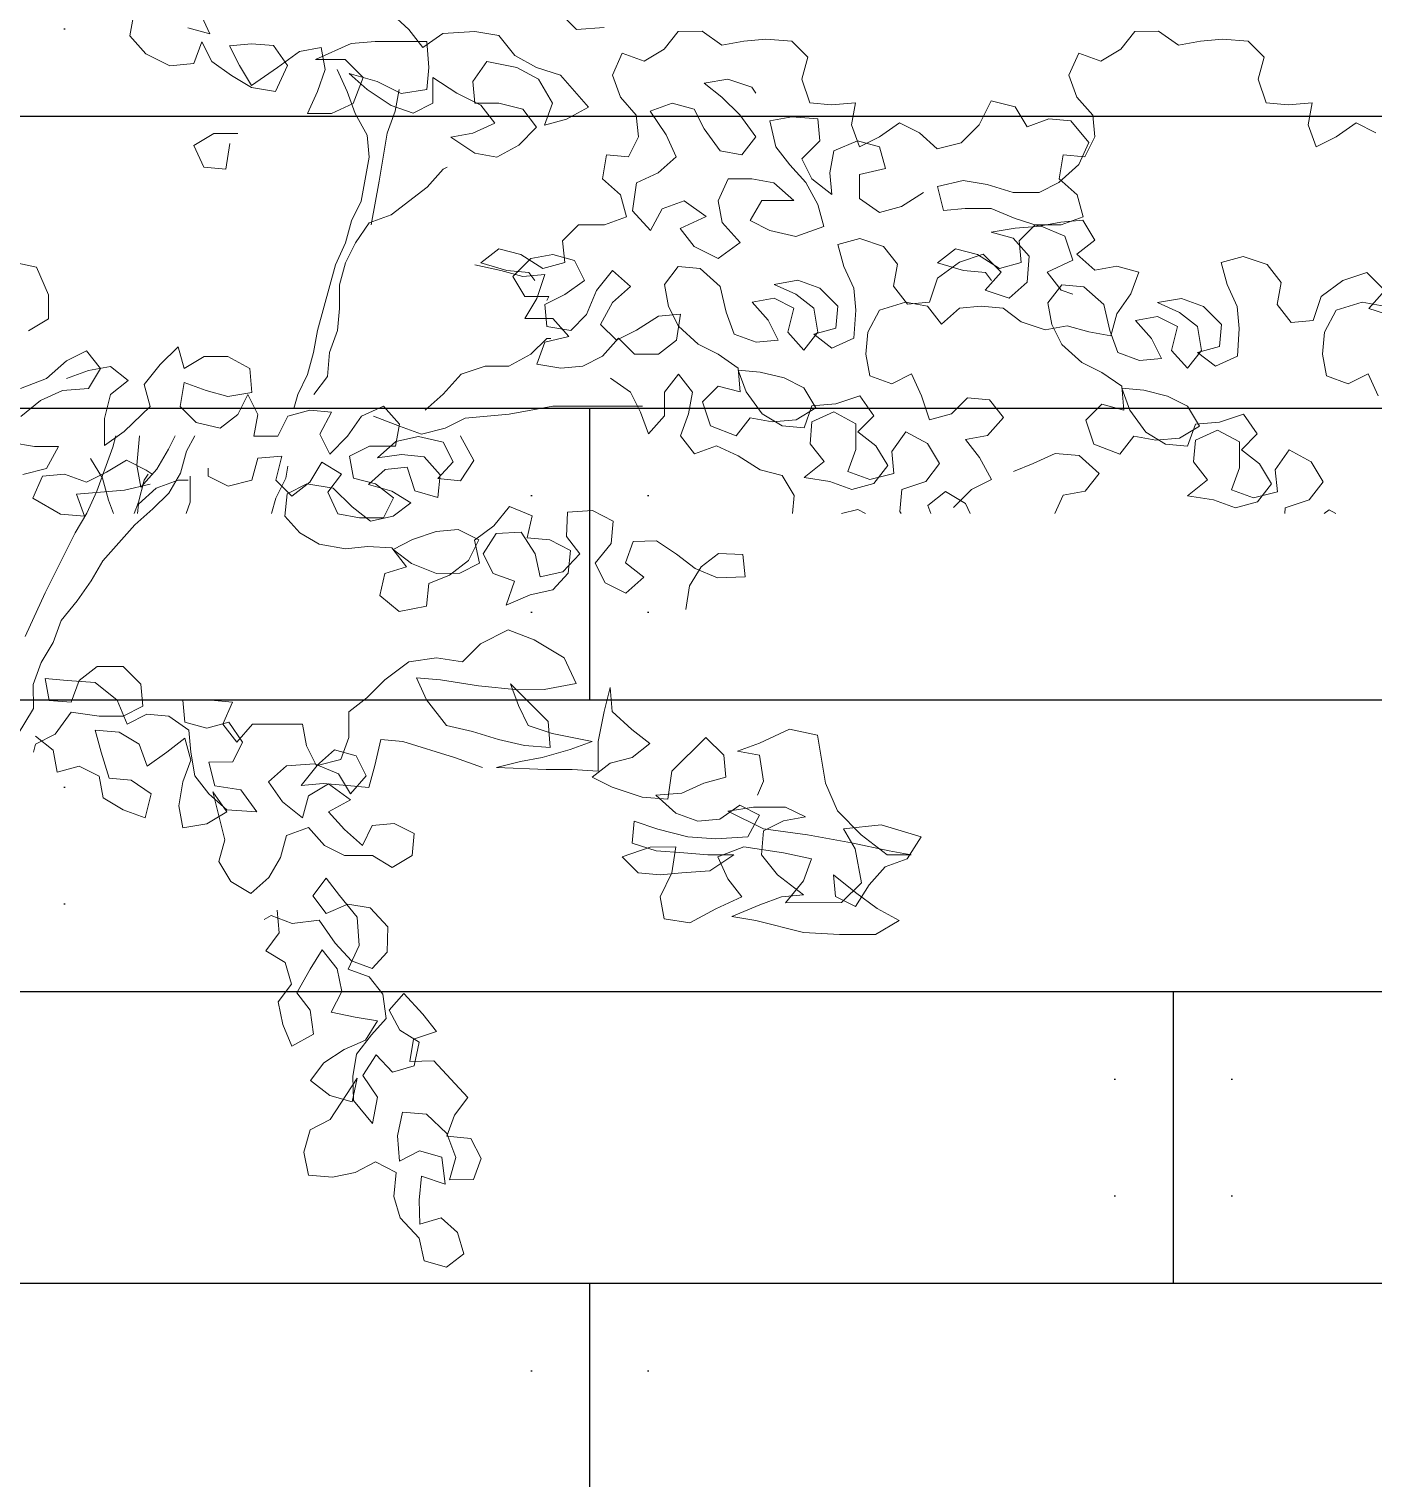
# Model space of a CAD drawing. Header units: metres. Extents: x -58 to 722, y -1100 to 345.
# Drawn here: x 33.3573 to 33.818, y -19.4771 to -18.9804 of the extents above; entities that cross this region are included whole.
import ezdxf

# ---------------------------------------------------------------- set-up
doc = ezdxf.new("R2010")
doc.units = ezdxf.units.M
doc.header["$MEASUREMENT"] = 0
doc.layers.add('FSR_ARQ_006ARBOLES', color=74, linetype='Continuous', lineweight=0)
doc.layers.add('FSR_ARQ_008MOBILIARIO', color=115, linetype='Continuous')

# ---------------------------------------------------------------- blocks, each defined once
blk = doc.blocks.new('arboles fsr 01')
at = {"layer": 'FSR_ARQ_006ARBOLES'}
for points in [[(186.27554, -35.31832), (186.27124, -35.32761), (186.27911, -35.32547)], [(186.29843, -35.32048), (186.29985, -35.32835), (186.29412, -35.33478), (186.28554, -35.33907), (186.27696, -35.33834), (186.2741, -35.33047), (186.27052, -35.33762), (186.26336, -35.34262), (186.25621, -35.34691), (186.24762, -35.34833), (186.24334, -35.33903), (186.24835, -35.33188), (186.25622, -35.33117), (186.26409, -35.33189), (186.26051, -35.33904), (186.25621, -35.34619), (186.24692, -35.33975), (186.23905, -35.33402), (186.23119, -35.33258), (186.22975, -35.34044), (186.2326, -35.34831), (186.23617, -35.35619), (186.22759, -35.35618), (186.21973, -35.35259), (186.21616, -35.34329), (186.2226, -35.33686), (186.23333, -35.33687), (186.22046, -35.33114), (186.21188, -35.33042), (186.19328, -35.3304), (186.19256, -35.3397), (186.19327, -35.34756), (186.20256, -35.349), (186.21115, -35.34472), (186.22117, -35.34187), (186.21472, -35.34758), (186.20614, -35.3533), (186.19827, -35.35615), (186.19112, -35.35257), (186.19113, -35.34327), (186.18254, -35.34898), (186.17395, -35.35327), (186.16894, -35.3597), (186.1768, -35.36328), (186.18467, -35.36472), (186.17608, -35.37043), (186.16821, -35.37186), (186.16035, -35.36756), (186.15392, -35.36112), (186.15893, -35.35468), (186.16752, -35.35255), (186.1761, -35.35255), (186.17682, -35.34469), (186.17182, -35.33753), (186.16109, -35.33967), (186.15322, -35.34395), (186.14821, -35.35253), (186.15106, -35.3604), (186.1432, -35.35825), (186.13533, -35.35395), (186.14536, -35.34251), (186.15394, -35.33966), (186.16181, -35.33538), (186.16754, -35.32823), (186.17612, -35.32681), (186.18757, -35.32753), (186.19471, -35.33255), (186.19973, -35.32611), (186.20688, -35.31968)], [(186.12964, -35.32533), (186.13965, -35.32606), (186.14538, -35.32034)], [(185.85196, -35.45754), (185.85555, -35.44968), (185.86269, -35.45326), (185.87056, -35.45041), (185.872, -35.44254), (185.87129, -35.43467), (185.86701, -35.4268), (185.85772, -35.42393), (185.84985, -35.42536)], [(185.85276, -35.36314), (185.85992, -35.35957), (185.86707, -35.36458), (185.87422, -35.36816), (185.87708, -35.3603), (185.87566, -35.35243), (185.88424, -35.35315), (185.89211, -35.35244), (185.89498, -35.34386), (185.89284, -35.336), (185.89857, -35.33028), (185.90787, -35.32957), (185.91573, -35.33029), (185.9236, -35.33173), (185.93075, -35.32673), (185.93934, -35.32674), (185.94434, -35.33318), (185.95149, -35.33748), (185.95936, -35.33463), (185.96292, -35.3425), (185.96006, -35.35036), (185.95433, -35.35679), (185.95361, -35.36466), (185.95718, -35.37181), (185.96504, -35.37111), (185.96647, -35.37969), (185.96002, -35.38541), (185.95787, -35.39327), (185.96574, -35.39614), (185.97503, -35.39615), (185.98075, -35.40187), (185.98003, -35.40974), (185.98789, -35.41189), (185.99576, -35.40689), (186.00363, -35.40476), (186.01007, -35.40977), (186.00077, -35.41262), (185.9929, -35.41333), (185.99075, -35.41619)], [(186.00432, -35.49758), (185.99789, -35.49114), (185.99074, -35.48756), (185.99504, -35.47969), (186.00005, -35.47326), (185.99218, -35.47182), (185.98647, -35.46538), (185.99148, -35.45895), (185.99935, -35.45824), (186.00507, -35.46397), (186.01293, -35.46612), (186.0158, -35.45754), (186.01938, -35.44968), (186.02653, -35.45326), (186.0344, -35.45041), (186.03584, -35.44254), (186.03513, -35.43467), (186.03085, -35.4268), (186.02155, -35.42393), (186.01368, -35.42536), (186.00867, -35.43179), (186.00224, -35.42606), (185.99437, -35.42534), (185.9865, -35.42605), (185.98006, -35.43105), (185.97148, -35.4339), (185.96361, -35.43246), (185.95574, -35.4346), (185.94788, -35.43602), (185.94574, -35.42815), (185.94074, -35.421), (185.93788, -35.41313), (185.94575, -35.41099), (185.95362, -35.41243), (185.96006, -35.40671), (185.95363, -35.4017), (185.95793, -35.39455), (185.96579, -35.39527), (185.97366, -35.39671), (185.98224, -35.39386), (185.99083, -35.39029), (186.00013, -35.3903), (186.00799, -35.39102), (186.01015, -35.38244), (186.00085, -35.38029), (185.99227, -35.38171), (185.98297, -35.38456), (185.97367, -35.38455), (185.96652, -35.38097), (185.95937, -35.37453), (185.95581, -35.36666), (185.96225, -35.3588), (185.97012, -35.35809), (185.97798, -35.36096), (185.98228, -35.35381), (185.99086, -35.35167), (185.99515, -35.36026), (186.00158, -35.3667), (186.01016, -35.36885), (186.0166, -35.36314), (186.02376, -35.35957), (186.0309, -35.36458), (186.03805, -35.36816), (186.04092, -35.3603), (186.0395, -35.35243), (186.04808, -35.35315), (186.05595, -35.35244), (186.05881, -35.34386), (186.05668, -35.336), (186.0624, -35.33028), (186.0717, -35.32957), (186.07957, -35.33029), (186.08743, -35.33173), (186.09459, -35.32673), (186.10317, -35.32674), (186.10817, -35.33318), (186.11532, -35.33748), (186.12319, -35.33463), (186.12676, -35.3425), (186.12389, -35.35036), (186.11816, -35.35679), (186.11744, -35.36466), (186.12101, -35.37181), (186.12888, -35.37111), (186.1303, -35.37969), (186.12386, -35.38541), (186.12171, -35.39327), (186.12957, -35.39614), (186.13887, -35.39615), (186.14459, -35.40187), (186.14386, -35.40974), (186.15173, -35.41189), (186.1596, -35.40689), (186.16747, -35.40476), (186.1739, -35.40977), (186.1646, -35.41262), (186.15673, -35.41333), (186.15459, -35.41619)], [(186.01515, -35.38459), (186.02301, -35.3896), (186.03088, -35.39176), (186.03803, -35.38676), (186.03804, -35.37817), (186.02875, -35.37602), (186.0309, -35.36816), (186.03877, -35.36602), (186.04735, -35.3696), (186.04877, -35.37747), (186.04805, -35.38534), (186.05521, -35.37962), (186.05879, -35.37247), (186.05236, -35.36603), (186.05308, -35.35816), (186.06238, -35.35746), (186.07024, -35.35889), (186.06809, -35.36819), (186.06308, -35.37462), (186.05735, -35.38105), (186.05305, -35.38892), (186.0509, -35.39678), (186.06091, -35.40037), (186.07021, -35.39823), (186.07736, -35.39466), (186.07308, -35.3875), (186.06164, -35.38749), (186.06879, -35.38106), (186.07666, -35.37964), (186.08524, -35.37965), (186.08881, -35.38752), (186.08738, -35.39538), (186.08093, -35.40253), (186.08879, -35.40826), (186.09738, -35.40398), (186.10239, -35.39754), (186.0931, -35.39324), (186.10097, -35.38753), (186.10884, -35.3904), (186.11312, -35.39827), (186.11956, -35.39112), (186.11814, -35.38111), (186.11028, -35.37753), (186.10385, -35.3718), (186.10743, -35.36393), (186.11316, -35.35536), (186.10529, -35.35249), (186.09743, -35.35463), (186.09384, -35.36178), (186.08811, -35.36964), (186.08025, -35.37106), (186.07525, -35.36462), (186.08097, -35.35676), (186.08742, -35.35033), (186.09386, -35.34533), (186.08528, -35.34389), (186.07669, -35.34674), (186.07526, -35.34889)], [(186.20328, -35.34757), (186.2047, -35.35544), (186.20756, -35.36331), (186.2104, -35.38048), (186.21325, -35.39622)], [(186.26406, -35.36694), (186.26548, -35.37624), (186.27335, -35.37553), (186.27693, -35.36767), (186.26978, -35.36337), (186.2612, -35.36336)], [(186.02315, -35.49982), (186.02363, -35.49903), (186.02292, -35.49116), (186.01434, -35.48829), (186.00934, -35.48185), (186.01364, -35.4747), (186.02151, -35.47042), (186.02651, -35.47758), (186.02579, -35.48544), (186.03437, -35.4876), (186.04224, -35.48474), (186.03938, -35.47687), (186.03939, -35.46758), (186.04726, -35.46329), (186.05513, -35.46687), (186.05583, -35.47474), (186.05082, -35.48117), (186.05797, -35.4869), (186.04867, -35.48832), (186.0408, -35.49118), (186.03293, -35.48903), (186.02793, -35.48258), (186.03223, -35.47544), (186.03867, -35.47044), (186.03296, -35.46471), (186.03797, -35.45756), (186.04655, -35.46043), (186.05513, -35.46115), (186.05799, -35.46902), (186.06585, -35.46832), (186.07301, -35.46403), (186.07874, -35.45617), (186.08161, -35.4483), (186.07374, -35.44901), (186.06515, -35.45115), (186.058, -35.45472), (186.0537, -35.46187), (186.06085, -35.46616), (186.06943, -35.46689), (186.0773, -35.46546), (186.0823, -35.47191), (186.0916, -35.46834), (186.09447, -35.45976), (186.08875, -35.45403), (186.08088, -35.45617), (186.08161, -35.44759), (186.08876, -35.44259), (186.09592, -35.43902), (186.10308, -35.43259), (186.10666, -35.42544), (186.1081, -35.41757), (186.1031, -35.41113), (186.09523, -35.41184), (186.08807, -35.41827), (186.08592, -35.42757), (186.08305, -35.43543), (186.07518, -35.43829), (186.06731, -35.43756), (186.07089, -35.43041), (186.07662, -35.42398), (186.06876, -35.42255), (186.0616, -35.42611), (186.06374, -35.4347), (186.05801, -35.44113), (186.05301, -35.43469), (186.05445, -35.42611), (186.06089, -35.42111), (186.06876, -35.41754), (186.06018, -35.4161), (186.05231, -35.41895), (186.04587, -35.42539), (186.04657, -35.43325), (186.05444, -35.43541), (186.048, -35.44041), (186.04013, -35.43682), (186.03943, -35.42681), (186.04015, -35.41894), (186.04373, -35.41108), (186.04589, -35.40321), (186.03802, -35.40106), (186.02944, -35.40391), (186.02442, -35.41035), (186.02585, -35.41821), (186.02084, -35.42465), (186.01297, -35.42392), (186.01012, -35.41534), (186.00225, -35.40961), (185.99367, -35.40674), (185.98723, -35.41317), (185.99295, -35.41961), (185.98436, -35.42247), (185.97793, -35.41674), (185.97722, -35.40744), (185.98295, -35.40101), (185.99082, -35.39887), (185.98224, -35.39743), (185.97294, -35.39671), (185.96436, -35.40028), (185.96149, -35.40886), (185.97078, -35.41316), (185.96577, -35.41959), (185.96148, -35.42102)], [(185.88549, -35.49982), (185.8853, -35.4977), (185.87672, -35.49484), (185.87172, -35.48839), (185.87602, -35.48125), (185.88389, -35.47696), (185.88889, -35.48412), (185.88816, -35.49199), (185.89674, -35.49414), (185.90461, -35.49129), (185.90176, -35.48342), (185.90177, -35.47412), (185.90964, -35.46983), (185.9175, -35.47342), (185.91821, -35.48129), (185.9132, -35.48772), (185.92035, -35.49345), (185.91105, -35.49487), (185.90318, -35.49772), (185.89531, -35.49557), (185.89031, -35.48913), (185.89461, -35.48198), (185.90105, -35.47698), (185.89534, -35.47125), (185.90035, -35.4641), (185.90893, -35.46697), (185.91751, -35.4677), (185.92036, -35.47557), (185.92823, -35.47486), (185.93539, -35.47057), (185.94112, -35.46271), (185.94398, -35.45485), (185.93612, -35.45555), (185.92753, -35.45769), (185.92038, -35.46126), (185.91608, -35.46841), (185.92323, -35.47271), (185.93181, -35.47343), (185.93968, -35.47201), (185.94468, -35.47845), (185.95398, -35.47488), (185.95685, -35.4663), (185.95113, -35.46057), (185.94326, -35.46271), (185.94398, -35.45413), (185.95114, -35.44913), (185.9583, -35.44556), (185.96545, -35.43913), (185.96904, -35.43198), (185.97047, -35.42412), (185.96547, -35.41768), (185.95761, -35.41838), (185.95045, -35.42481), (185.94829, -35.43411), (185.94543, -35.44197), (185.93756, -35.44483), (185.92969, -35.44411), (185.93327, -35.43696), (185.939, -35.43053), (185.93113, -35.42909), (185.92398, -35.43266), (185.92612, -35.44124), (185.92039, -35.44767), (185.91539, -35.44123), (185.91683, -35.43265), (185.92327, -35.42765), (185.93114, -35.42408), (185.92256, -35.42264), (185.91469, -35.4255), (185.90824, -35.43193), (185.90895, -35.4398), (185.91682, -35.44195), (185.91038, -35.44695), (185.90251, -35.44337), (185.90181, -35.43335), (185.90253, -35.42549), (185.90611, -35.41762), (185.90826, -35.40976), (185.9004, -35.4076), (185.89181, -35.41046), (185.8868, -35.41689), (185.88823, -35.42476), (185.88321, -35.43119), (185.87535, -35.43047), (185.87249, -35.42188), (185.86463, -35.41615), (185.85605, -35.41328), (185.84961, -35.41972), (185.85533, -35.42616), (185.84674, -35.42901)], [(186.17605, -35.41049), (186.16675, -35.41262), (186.15888, -35.41476), (186.15101, -35.41404), (186.15386, -35.42262), (186.15815, -35.42978), (186.14814, -35.42977), (186.14241, -35.4362), (186.15099, -35.43835), (186.15384, -35.44622), (186.14526, -35.44765), (186.13739, -35.44692), (186.13024, -35.44334), (186.12453, -35.4369), (186.1188, -35.44262), (186.11022, -35.44261), (186.10379, -35.4376), (186.10236, -35.4283), (186.11023, -35.42902), (186.11809, -35.43403), (186.12524, -35.43762), (186.13097, -35.4319), (186.12669, -35.42403), (186.12025, -35.4183), (186.1267, -35.41259), (186.13241, -35.41974), (186.13598, -35.42833), (186.1417, -35.43406), (186.15028, -35.43263), (186.151, -35.42477), (186.14385, -35.42118), (186.13671, -35.41617), (186.14029, -35.40902), (186.14816, -35.40688), (186.15602, -35.40832), (186.16245, -35.41476), (186.15816, -35.42191), (186.14957, -35.4219), (186.15029, -35.42334)], [(186.33623, -35.43423), (186.32908, -35.42994), (186.32909, -35.42135), (186.33339, -35.41134), (186.3434, -35.40921)], [(186.33907, -35.45498), (186.32978, -35.45139), (186.32263, -35.44495), (186.31548, -35.44137), (186.31047, -35.4478), (186.31475, -35.45495), (186.32405, -35.45568), (186.33191, -35.45926), (186.33906, -35.46499)], [(186.34263, -35.47429), (186.33405, -35.47571), (186.32546, -35.4757), (186.32975, -35.48358), (186.33833, -35.48573)], [(186.32262, -35.45139), (186.31476, -35.44852), (186.30689, -35.44708), (186.30045, -35.45208), (186.30688, -35.45709), (186.30902, -35.46568), (186.30901, -35.47533), (186.30187, -35.47032), (186.29258, -35.46137), (186.29473, -35.45351), (186.28901, -35.44635), (186.28258, -35.43991), (186.28043, -35.44777), (186.27328, -35.44347), (186.2647, -35.44347), (186.25683, -35.44775), (186.25611, -35.45633), (186.26469, -35.45777), (186.27256, -35.45563), (186.28043, -35.45278), (186.28185, -35.46136), (186.27612, -35.46708), (186.26754, -35.46921), (186.26111, -35.4642), (186.25754, -35.45705), (186.25395, -35.4642), (186.25538, -35.47206), (186.24679, -35.47206), (186.24323, -35.4649), (186.23536, -35.46275), (186.22749, -35.46346), (186.23178, -35.47133), (186.22819, -35.47848), (186.22176, -35.47203), (186.21676, -35.46488), (186.2089, -35.46129), (186.20317, -35.46773), (186.20459, -35.47559), (186.21389, -35.4756), (186.22104, -35.47919), (186.2196, -35.48705), (186.21173, -35.48919), (186.20529, -35.49419), (186.20886, -35.50135), (186.21744, -35.50135), (186.22531, -35.49993), (186.2289, -35.49207), (186.2239, -35.48562), (186.23105, -35.48134), (186.23534, -35.4885), (186.24177, -35.49351), (186.2475, -35.48779), (186.24536, -35.47921), (186.25394, -35.47993), (186.25608, -35.4878), (186.26466, -35.48995), (186.27181, -35.48638), (186.27182, -35.48352)], [(186.12738, -35.45121), (186.12022, -35.45621), (186.11664, -35.46336), (186.11377, -35.47122), (186.10805, -35.46478), (186.10806, -35.4562), (186.10306, -35.44975), (186.09805, -35.45619), (186.09947, -35.46405), (186.10232, -35.47192), (186.09731, -35.47836), (186.08945, -35.47549), (186.08158, -35.47906), (186.07371, -35.48406), (186.06584, -35.4862), (186.06154, -35.49334), (186.06212, -35.49982)], [(186.10043, -35.53428), (186.09903, -35.52578), (186.0949, -35.51894), (186.08863, -35.51413), (186.07991, -35.51454), (186.07911, -35.5225), (186.08904, -35.52285), (186.09709, -35.51948), (186.10371, -35.51435), (186.11094, -35.50961), (186.11928, -35.50981), (186.12204, -35.51748), (186.11542, -35.5226), (186.12191, -35.52839), (186.12936, -35.52464), (186.13296, -35.51761), (186.12723, -35.5106), (186.12644, -35.50249), (186.13389, -35.49873), (186.14283, -35.49931), (186.14324, -35.50803), (186.13843, -35.5143), (186.14454, -35.52069), (186.15272, -35.52248), (186.15451, -35.5143), (186.15947, -35.50644), (186.16841, -35.50701), (186.17316, -35.51424), (186.16956, -35.52127), (186.16189, -35.52404), (186.16488, -35.5327), (186.15625, -35.52894), (186.14807, -35.52716), (186.14257, -35.52114), (186.14178, -35.51302), (186.14922, -35.50927), (186.15734, -35.50848), (186.15556, -35.50058), (186.16361, -35.49721), (186.16934, -35.50421), (186.17621, -35.5094), (186.17443, -35.51758), (186.18146, -35.52118), (186.1898, -35.52137), (186.19884, -35.51778), (186.20546, -35.51265), (186.19843, -35.50906), (186.19002, -35.50629), (186.18207, -35.50549), (186.17462, -35.50924), (186.17837, -35.51669), (186.18525, -35.52188), (186.19266, -35.52487), (186.19346, -35.53299), (186.20323, -35.53493), (186.21023, -35.5292), (186.20845, -35.52131), (186.20065, -35.51892), (186.20584, -35.51205), (186.21456, -35.51164), (186.22252, -35.51243), (186.232, -35.51081), (186.23885, -35.50668), (186.24426, -35.50079), (186.24346, -35.49267), (186.23643, -35.48908), (186.22695, -35.4907), (186.22017, -35.49741), (186.21354, -35.50253), (186.20537, -35.50075), (186.1991, -35.49594), (186.20594, -35.49181), (186.21422, -35.48942), (186.20833, -35.48401), (186.20037, -35.48321), (186.1976, -35.49162), (186.18933, -35.494), (186.18853, -35.48588), (186.19433, -35.47939), (186.20244, -35.4786), (186.211, -35.47978), (186.20451, -35.47398), (186.19633, -35.4722), (186.18745, -35.4742), (186.18385, -35.48124), (186.18936, -35.48725), (186.18124, -35.48805), (186.1765, -35.48082), (186.18125, -35.47198), (186.1813, -35.47191)], [(185.96797, -35.49982), (185.96499, -35.49325), (185.95712, -35.49182), (185.95212, -35.48538), (185.95928, -35.47895), (185.96786, -35.47824), (185.97573, -35.48182), (185.98288, -35.48469)], [(186.29255, -35.48926), (186.30185, -35.49142), (186.31901, -35.49286), (186.31614, -35.50073), (186.32473, -35.50002), (186.33474, -35.49431), (186.33117, -35.48644), (186.32331, -35.48572), (186.31544, -35.48857), (186.30829, -35.48499), (186.30114, -35.48069), (186.29399, -35.48426), (186.29184, -35.48569)], [(186.31402, -35.47999), (186.30972, -35.48713), (186.30757, -35.495), (186.30581, -35.49982)], [(186.27825, -35.48639), (186.27824, -35.49569), (186.27974, -35.49982)], [(185.99835, -35.49982), (186.00003, -35.49615), (186.00719, -35.49186), (186.01362, -35.49688), (186.01254, -35.49982)], [(186.29714, -35.49982), (186.29684, -35.49642), (186.2904, -35.49069), (186.28254, -35.48782), (186.27896, -35.48782)], [(185.8672, -35.49982), (185.86956, -35.49841), (185.87138, -35.49982)], [(186.0446, -35.49982), (186.03865, -35.49833), (186.0359, -35.49982)], [(186.17335, -35.59092), (186.18336, -35.58735), (186.20196, -35.58165), (186.20983, -35.58094), (186.21197, -35.59024), (186.21411, -35.59811), (186.22197, -35.5974), (186.23056, -35.59669), (186.23842, -35.59741), (186.23271, -35.59026), (186.22413, -35.5881), (186.22128, -35.58023), (186.22128, -35.57093), (186.21485, -35.56592), (186.20842, -35.55948), (186.19984, -35.55304), (186.18983, -35.5516), (186.18053, -35.55302), (186.1741, -35.54657), (186.16409, -35.54156), (186.15479, -35.54513), (186.14406, -35.55155), (186.13976, -35.56085), (186.1512, -35.563), (186.1605, -35.56301), (186.1748, -35.56159), (186.1884, -35.55946), (186.19698, -35.55875), (186.1934, -35.56662), (186.18623, -35.57591), (186.17694, -35.57805), (186.16763, -35.5809), (186.15834, -35.58304), (186.14904, -35.58374), (186.14976, -35.57445), (186.16336, -35.56087), (186.16049, -35.56873), (186.15691, -35.57588), (186.14833, -35.57874), (186.13402, -35.58158), (186.14188, -35.58445), (186.15189, -35.58732), (186.15976, -35.58876), (186.16834, -35.59091), (186.15046, -35.59161), (186.14116, -35.5916), (186.13186, -35.59231), (186.13187, -35.58158), (186.12974, -35.57085), (186.1276, -35.56227), (186.12688, -35.57085), (186.11972, -35.57728), (186.11328, -35.58228), (186.11971, -35.58729), (186.12758, -35.58944), (186.13401, -35.59446), (186.12685, -35.59803), (186.11612, -35.60159), (186.10682, -35.6023), (186.1054, -35.59228), (186.09326, -35.58012), (186.08681, -35.58655), (186.08609, -35.59441), (186.09396, -35.59657), (186.10182, -35.60015), (186.11112, -35.60087), (186.10396, -35.6073), (186.09609, -35.61016), (186.08822, -35.60943), (186.08107, -35.60442), (186.07392, -35.60799), (186.0782, -35.61586), (186.08965, -35.61659), (186.09966, -35.61588), (186.11039, -35.61303), (186.11897, -35.61018), (186.11968, -35.61804), (186.1111, -35.6209), (186.10108, -35.6216), (186.0925, -35.62231), (186.0832, -35.6223), (186.09178, -35.62803), (186.10179, -35.62876), (186.10966, -35.62948), (186.11753, -35.62877), (186.12325, -35.62305), (186.11324, -35.61947), (186.10395, -35.61946), (186.10537, -35.62876), (186.10965, -35.63735), (186.10821, -35.64521), (186.09892, -35.64663), (186.08962, -35.64162), (186.08033, -35.63732), (186.08534, -35.63089), (186.08892, -35.62302), (186.07963, -35.61944), (186.06532, -35.62157), (186.05531, -35.62371), (186.05816, -35.63158), (186.06459, -35.63945), (186.04457, -35.63943), (186.03742, -35.63227), (186.03958, -35.62012), (186.04388, -35.61297), (186.03029, -35.61153), (186.01598, -35.6158), (186.02098, -35.62368), (186.02884, -35.62654), (186.03456, -35.63299), (186.03956, -35.64086), (186.04671, -35.63729), (186.04744, -35.62942), (186.03956, -35.63585), (186.03169, -35.64157), (186.02382, -35.64585), (186.0324, -35.65086), (186.04527, -35.65088), (186.05815, -35.65017), (186.07531, -35.6459), (186.0839, -35.64447), (186.07389, -35.64017), (186.06603, -35.63731), (186.05816, -35.63658), (186.06746, -35.62944), (186.07319, -35.62229), (186.07248, -35.61371), (186.06533, -35.61013), (186.05747, -35.60869), (186.06462, -35.60512), (186.07607, -35.60513), (186.08536, -35.60657), (186.07248, -35.613), (186.05675, -35.61513), (186.04101, -35.61797), (186.02742, -35.62082), (186.01955, -35.62224), (186.02813, -35.62225), (186.03744, -35.61511), (186.04603, -35.60653), (186.05033, -35.59653), (186.0532, -35.57936), (186.06322, -35.57723), (186.07394, -35.58224), (186.08181, -35.58511), (186.07394, -35.58653), (186.0725, -35.59583), (186.07464, -35.60084)], [(186.33379, -35.57972), (186.32735, -35.58473), (186.32591, -35.59259), (186.31805, -35.59044), (186.31089, -35.59401), (186.30945, -35.60187), (186.3023, -35.60616), (186.29443, -35.60901), (186.29229, -35.60043), (186.29945, -35.59543), (186.30731, -35.59472), (186.31018, -35.58542), (186.31234, -35.57756), (186.30375, -35.57827), (186.2966, -35.58255), (186.29373, -35.59042), (186.28658, -35.5854), (186.28015, -35.58039), (186.278, -35.58826), (186.28085, -35.59613), (186.28227, -35.60471), (186.28084, -35.61258), (186.27225, -35.61114), (186.26511, -35.60684), (186.27012, -35.59969), (186.26581, -35.61685), (186.26795, -35.62472), (186.26365, -35.63187), (186.2565, -35.63615), (186.25007, -35.63043), (186.24578, -35.62327), (186.24364, -35.6154), (186.23578, -35.61253), (186.23005, -35.61897), (186.2229, -35.62254), (186.21288, -35.62253), (186.20573, -35.62681), (186.19858, -35.62251), (186.19787, -35.61465), (186.20503, -35.61108), (186.21289, -35.6118), (186.21646, -35.61895), (186.2229, -35.61324), (186.22863, -35.60681), (186.22077, -35.60251), (186.22864, -35.59679), (186.23579, -35.60109), (186.23793, -35.60896), (186.24508, -35.60325), (186.2501, -35.5961), (186.24367, -35.59037), (186.23365, -35.58965), (186.22507, -35.59321), (186.22077, -35.60036), (186.21505, -35.59392), (186.21864, -35.58677), (186.22651, -35.58463), (186.23294, -35.59036), (186.23652, -35.58321), (186.23796, -35.57535), (186.25584, -35.57536), (186.26155, -35.5818), (186.26657, -35.57537), (186.263, -35.5675), (186.27086, -35.56679), (186.28088, -35.5668), (186.28015, -35.57467), (186.27229, -35.57681), (186.26442, -35.57465), (186.25941, -35.5818), (186.26298, -35.58896), (186.27156, -35.58897), (186.26941, -35.59755), (186.26011, -35.59897), (186.25438, -35.60683), (186.26511, -35.60612), (186.27155, -35.60041), (186.27656, -35.59398), (186.278, -35.5854), (186.27872, -35.57753), (186.28588, -35.57253), (186.29375, -35.57182), (186.30089, -35.5754), (186.30448, -35.56682), (186.31235, -35.56039), (186.32237, -35.55969), (186.33023, -35.55898), (186.3288, -35.56685), (186.32093, -35.56755), (186.31807, -35.55968), (186.31164, -35.55467), (186.30234, -35.55466), (186.2959, -35.56109), (186.29518, -35.56896), (186.30233, -35.57254), (186.31091, -35.57255), (186.32092, -35.57113), (186.32664, -35.579), (186.33379, -35.58259), (186.3345, -35.58545)], [(186.24707, -35.64216), (186.24634, -35.65028), (186.25113, -35.65669), (186.24419, -35.66098), (186.24193, -35.66865), (186.24671, -35.67506), (186.24498, -35.68322), (186.24171, -35.69093), (186.23397, -35.68664), (186.23518, -35.678), (186.24002, -35.67176), (186.23517, -35.66332), (186.23087, -35.65639), (186.22555, -35.66316), (186.22381, -35.67132), (186.22761, -35.67877), (186.21908, -35.68059), (186.21103, -35.68189), (186.21532, -35.68882), (186.22302, -35.69209), (186.23028, -35.6969), (186.23506, -35.70331), (186.22816, -35.70861), (186.22015, -35.71092), (186.21833, -35.70238), (186.22796, -35.71722), (186.23518, -35.72101), (186.23749, -35.72903), (186.23575, -35.73719), (186.22717, -35.73799), (186.21902, -35.73626), (186.2118, -35.73246), (186.20434, -35.73627), (186.20515, -35.74484), (186.20289, -35.75251), (186.19607, -35.75984), (186.19433, -35.768), (186.18631, -35.7703), (186.18007, -35.76546), (186.18233, -35.75779), (186.18822, -35.75253), (186.19589, -35.75479), (186.19609, -35.74618), (186.19528, -35.7376), (186.18678, -35.74043), (186.18796, -35.73078), (186.19597, -35.72847), (186.20319, -35.73226), (186.20388, -35.72313), (186.20206, -35.71459), (186.19348, -35.7154), (186.18614, -35.72224), (186.1829, -35.73095), (186.18521, -35.73897), (186.1766, -35.73877), (186.1738, -35.73127), (186.1776, -35.72406), (186.18617, -35.72325), (186.18338, -35.71576), (186.1786, -35.70935), (186.19079, -35.69627), (186.1994, -35.69647), (186.1981, -35.68842), (186.18991, -35.68567), (186.19475, -35.67943), (186.20157, -35.6721), (186.20684, -35.67799), (186.20305, -35.68521), (186.19611, -35.6895), (186.19793, -35.69804), (186.2056, -35.7003), (186.21145, -35.69402), (186.21627, -35.70144), (186.21098, -35.70922), (186.21283, -35.71876), (186.21962, -35.71043), (186.21983, -35.70182), (186.21853, -35.69377), (186.21323, -35.68687), (186.20796, -35.68098), (186.20917, -35.67234), (186.21401, -35.6661), (186.2215, -35.6633), (186.21766, -35.65483), (186.21832, -35.64469), (186.22462, -35.63688), (186.22946, -35.63063), (186.23424, -35.63704), (186.2294, -35.64329), (186.22169, -35.64002), (186.21364, -35.64131), (186.2073, -35.64811), (186.20762, -35.65721), (186.21289, -35.6631), (186.22038, -35.6603), (186.22624, -35.65403), (186.23201, -35.64572), (186.24167, -35.6469), (186.24916, -35.64411), (186.25174, -35.64553)]]:
    blk.add_lwpolyline(points, dxfattribs=at)
at = {"layer": 'FSR_ARQ_006ARBOLES', "color": 35}
for points in [[(186.22546, -35.34044), (186.22188, -35.3483), (186.21901, -35.35617), (186.21471, -35.36403), (186.21399, -35.3719), (186.21683, -35.38764), (186.2204, -35.39479), (186.22254, -35.40266), (186.22611, -35.41053), (186.23253, -35.43414), (186.23395, -35.44201), (186.23609, -35.44988), (186.23966, -35.45703), (186.24108, -35.46204)], [(186.23393, -35.45703), (186.22893, -35.45058), (186.22823, -35.442), (186.22537, -35.43413), (186.22467, -35.42626), (186.22467, -35.41768), (186.22253, -35.40981), (186.21897, -35.40266), (186.21397, -35.3955), (186.2061, -35.39263), (186.19324, -35.38261), (186.18752, -35.37617), (186.18609, -35.37545)], [(186.19388, -35.46271), (186.18745, -35.45698), (186.18102, -35.44983), (186.17244, -35.44696), (186.16385, -35.44695), (186.15599, -35.44265), (186.15028, -35.43692), (186.14884, -35.43692)], [(186.21247, -35.46487), (186.20317, -35.46844), (186.1953, -35.47129), (186.18672, -35.46914), (186.17957, -35.46556), (186.16384, -35.46411), (186.14811, -35.46124), (186.11592, -35.46121)], [(186.34308, -35.58402), (186.33451, -35.56971), (186.33452, -35.56113), (186.33167, -35.55326), (186.32738, -35.5461), (186.32453, -35.53823), (186.31882, -35.53108), (186.31382, -35.52392), (186.30953, -35.51677), (186.2981, -35.50388), (186.29167, -35.49815), (186.28595, -35.49243), (186.28167, -35.48527), (186.27953, -35.4774), (186.27654, -35.47191)], [(186.28358, -35.47191), (186.28597, -35.47669), (186.29025, -35.48385), (186.29597, -35.49029), (186.2974, -35.48242), (186.2967, -35.47456), (186.29648, -35.47191)], [(186.30497, -35.47191), (186.30599, -35.476), (186.3117, -35.49174), (186.31527, -35.49961), (186.31955, -35.50676), (186.33026, -35.52823), (186.3374, -35.54397)], [(186.24901, -35.49982), (186.24749, -35.49423), (186.24392, -35.48707), (186.24321, -35.48278)], [(186.29833, -35.49982), (186.29684, -35.4957), (186.2947, -35.48783), (186.29327, -35.48569)]]:
    blk.add_lwpolyline(points, dxfattribs=at)

msp = doc.modelspace()

# ---------------------------------------------------------------- hatches: boundary and pattern name
at = {"layer": 'FSR_ARQ_008MOBILIARIO', "ltscale": 0.005}
h = msp.add_hatch(dxfattribs=at)
h.set_pattern_fill('BOARDWN', color=256, scale=0.05, pattern_type=2)
h.set_pattern_definition([(0, (32.14936, -14.61053), (0, 0.1), []), (90, (32.14936, -14.61053), (-0.2, 0.2), [0.1, -0.7]), (90, (32.16936, -14.58053), (-0.2, 0.2), [0, -0.04, 0, -0.76]), (90, (32.92936, -14.58053), (-0.2, 0.2), [0, -0.04, 0, -0.76]), (90, (32.54936, -14.51053), (-0.2, 0.2), [0.1, -0.7]), (90, (32.52936, -14.48053), (-0.2, 0.2), [0, -0.04, 0, -0.76]), (90, (32.56936, -14.48053), (-0.2, 0.2), [0, -0.04, 0, -0.76])])
h.paths.add_polyline_path([(34.54906, -18.30116), (32.04906, -18.31116), (32.04906, -20.94116), (34.54906, -20.94116)])

# ---------------------------------------------------------------- block references
at = {"layer": 'FSR_ARQ_006ARBOLES', "xscale": -0.9551441900355857, "yscale": 0.9551441900355857, "zscale": 0.9551441900355857}
msp.add_blockref('arboles fsr 01', (211.33516, 14.7609), dxfattribs=at)

doc.saveas('drawing.dxf')
